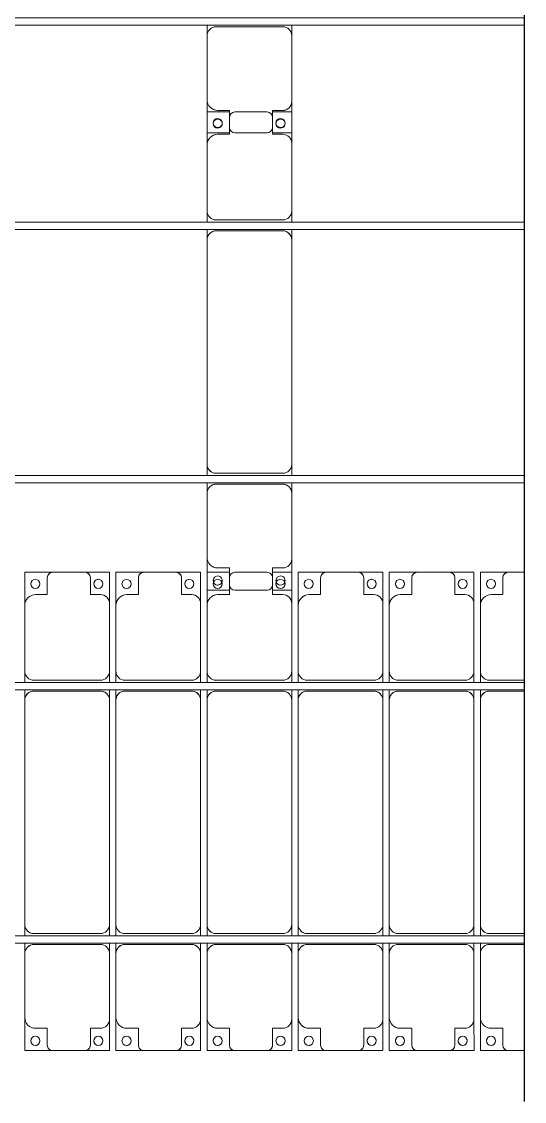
# Model space of a CAD drawing. Header units: millimetres. Extents: x -496478 to -186190, y -204059 to -87354.
# Drawn here: x -363991 to -361232, y -170997 to -165073 of the extents above; entities that cross this region are included whole.
import ezdxf

# ---------------------------------------------------------------- set-up
doc = ezdxf.new("R2010")
doc.units = ezdxf.units.MM
for name, color, linetype, lineweight in [('A-DETL-MBND', 5, 'Continuous', 9), ('A-GENM', 13, 'Continuous', 9), ('S-BEAM', 12, 'Continuous', 9)]:
    doc.layers.add(name, color=color, linetype=linetype, lineweight=lineweight)

# ---------------------------------------------------------------- blocks, each defined once
blk = doc.blocks.new('Dải phao đi lại kèm đỡ invester - DẢI PHAO ĐI LẠI-18893-BỐ TRÍ KHUNG KẾT CẤU BÈ PIN 01')
at = {"layer": 'A-DETL-MBND', "color": 8}
for p, q in [((74758.4, 1312.2), (74911.8, 1312.2)), ((74758.4, 1129.7), (74758.4, 1312.2)), ((74911.8, 1312.2), (74758.4, 1312.2)), ((75088.2, 1312.2), (74911.8, 1312.2)), ((75088.2, 1312.2), (75223.4, 1312.2)), ((75223.4, 1312.2), (75088.2, 1312.2)), ((75223.4, 1312.2), (75223.4, 1139.7)), ((75258.4, 1312.2), (75411.8, 1312.2)), ((75258.4, 1129.7), (75258.4, 1312.2)), ((75411.8, 1312.2), (75258.4, 1312.2)), ((75588.2, 1312.2), (75411.8, 1312.2)), ((75588.2, 1312.2), (75723.4, 1312.2)), ((75723.4, 1312.2), (75588.2, 1312.2)), ((75723.4, 1312.2), (75723.4, 1139.7)), ((75758.4, 1312.2), (75881.8, 1312.2)), ((75758.4, 1129.7), (75758.4, 1312.2)), ((76088.2, 1312.2), (75911.8, 1312.2)), ((76118.2, 1312.2), (76223.4, 1312.2)), ((76223.4, 1312.2), (76223.4, 1139.7)), ((76258.4, 1312.2), (76411.8, 1312.2)), ((76258.4, 1129.7), (76258.4, 1312.2)), ((76411.8, 1312.2), (76258.4, 1312.2)), ((76588.2, 1312.2), (76411.8, 1312.2)), ((76588.2, 1312.2), (76723.4, 1312.2)), ((76723.4, 1312.2), (76588.2, 1312.2)), ((76723.4, 1312.2), (76723.4, 1139.7)), ((76758.4, 1312.2), (76911.8, 1312.2)), ((76758.4, 1129.7), (76758.4, 1312.2)), ((76911.8, 1312.2), (76758.4, 1312.2)), ((77088.2, 1312.2), (76911.8, 1312.2)), ((77088.2, 1312.2), (77223.4, 1312.2)), ((77223.4, 1312.2), (77088.2, 1312.2)), ((77223.4, 1312.2), (77223.4, 1139.7)), ((77258.4, 1312.2), (77411.8, 1312.2)), ((77258.4, 1129.7), (77258.4, 1312.2)), ((77411.8, 1312.2), (77258.4, 1312.2)), ((77500, 1312.2), (77411.8, 1312.2)), ((74881.8, 1282.2), (74881.8, 1189.7)), ((75118.2, 1189.7), (75118.2, 1282.2)), ((75381.8, 1282.2), (75381.8, 1189.7)), ((75618.2, 1189.7), (75618.2, 1282.2)), ((75881.8, 1282.2), (75881.8, 1189.7)), ((76118.2, 1189.7), (76118.2, 1282.2)), ((76381.8, 1282.2), (76381.8, 1189.7)), ((76618.2, 1189.7), (76618.2, 1282.2)), ((76881.8, 1282.2), (76881.8, 1189.7)), ((77118.2, 1189.7), (77118.2, 1282.2)), ((77381.8, 1282.2), (77381.8, 1189.7)), ((74881.8, 1189.7), (74818.4, 1189.7)), ((75173.4, 1189.7), (75118.2, 1189.7)), ((75381.8, 1189.7), (75318.4, 1189.7)), ((75673.4, 1189.7), (75618.2, 1189.7)), ((75881.8, 1189.7), (75818.4, 1189.7)), ((76173.4, 1189.7), (76118.2, 1189.7)), ((76381.8, 1189.7), (76318.4, 1189.7)), ((76673.4, 1189.7), (76618.2, 1189.7)), ((76881.8, 1189.7), (76818.4, 1189.7)), ((77173.4, 1189.7), (77118.2, 1189.7)), ((77381.8, 1189.7), (77318.4, 1189.7)), ((74758.4, 1129.7), (74758.4, 769.7)), ((75223.4, 769.7), (75223.4, 1139.7)), ((75258.4, 1129.7), (75258.4, 769.7)), ((75723.4, 769.7), (75723.4, 1139.7)), ((75758.4, 1129.7), (75758.4, 769.7)), ((76223.4, 769.7), (76223.4, 1139.7)), ((76258.4, 1129.7), (76258.4, 769.7)), ((76723.4, 769.7), (76723.4, 1139.7)), ((76758.4, 1129.7), (76758.4, 769.7)), ((77223.4, 769.7), (77223.4, 1139.7)), ((77258.4, 1129.7), (77258.4, 769.7)), ((74758.4, 708), (74758.4, 769.7)), ((74808.4, 719.7), (75173.4, 719.7)), ((75223.4, 769.7), (75223.4, 708)), ((75258.4, 708), (75258.4, 769.7)), ((75308.4, 719.7), (75673.4, 719.7)), ((75723.4, 769.7), (75723.4, 708)), ((75758.4, 708), (75758.4, 769.7)), ((75808.4, 719.7), (76173.4, 719.7)), ((76223.4, 769.7), (76223.4, 708)), ((76258.4, 708), (76258.4, 769.7)), ((76308.4, 719.7), (76673.4, 719.7)), ((76723.4, 769.7), (76723.4, 708)), ((76758.4, 708), (76758.4, 769.7)), ((76808.4, 719.7), (77173.4, 719.7)), ((77223.4, 769.7), (77223.4, 708)), ((77258.4, 708), (77258.4, 769.7)), ((77308.4, 719.7), (77500, 719.7)), ((74758.4, 610.3), (74758.4, 668)), ((75173.4, 660.3), (74808.4, 660.3)), ((75223.4, 668), (75223.4, 610.3)), ((75258.4, 610.3), (75258.4, 668)), ((75673.4, 660.3), (75308.4, 660.3)), ((75723.4, 668), (75723.4, 610.3)), ((75758.4, 610.3), (75758.4, 668)), ((76173.4, 660.3), (75808.4, 660.3)), ((76223.4, 668), (76223.4, 610.3)), ((76258.4, 610.3), (76258.4, 668)), ((76673.4, 660.3), (76308.4, 660.3)), ((76723.4, 668), (76723.4, 610.3)), ((76758.4, 610.3), (76758.4, 668)), ((77173.4, 660.3), (76808.4, 660.3)), ((77223.4, 668), (77223.4, 610.3)), ((77258.4, 610.3), (77258.4, 668)), ((77500, 660.3), (77308.4, 660.3)), ((74758.4, 610.3), (74758.4, -620.3)), ((75223.4, -620.3), (75223.4, 610.3)), ((75258.4, 610.3), (75258.4, -620.3)), ((75723.4, -620.3), (75723.4, 610.3)), ((75758.4, 610.3), (75758.4, -620.3)), ((76223.4, -620.3), (76223.4, 610.3)), ((76258.4, 610.3), (76258.4, -620.3)), ((76723.4, -620.3), (76723.4, 610.3)), ((76758.4, 610.3), (76758.4, -620.3)), ((77223.4, -620.3), (77223.4, 610.3)), ((77258.4, 610.3), (77258.4, -620.3)), ((74758.4, -682), (74758.4, -620.3)), ((75223.4, -620.3), (75223.4, -682)), ((75258.4, -682), (75258.4, -620.3)), ((75723.4, -620.3), (75723.4, -682)), ((75758.4, -682), (75758.4, -620.3)), ((76223.4, -620.3), (76223.4, -682)), ((76258.4, -682), (76258.4, -620.3)), ((76723.4, -620.3), (76723.4, -682)), ((76758.4, -682), (76758.4, -620.3)), ((77223.4, -620.3), (77223.4, -682)), ((77258.4, -682), (77258.4, -620.3)), ((74808.4, -670.3), (75173.4, -670.3)), ((75308.4, -670.3), (75673.4, -670.3)), ((75808.4, -670.3), (76173.4, -670.3)), ((76308.4, -670.3), (76673.4, -670.3)), ((76808.4, -670.3), (77173.4, -670.3)), ((77308.4, -670.3), (77500, -670.3)), ((74758.4, -779.7), (74758.4, -722)), ((75173.4, -729.7), (74808.4, -729.7)), ((75223.4, -722), (75223.4, -779.7)), ((75258.4, -779.7), (75258.4, -722)), ((75673.4, -729.7), (75308.4, -729.7)), ((75723.4, -722), (75723.4, -779.7)), ((75758.4, -779.7), (75758.4, -722)), ((76173.4, -729.7), (75808.4, -729.7)), ((76223.4, -722), (76223.4, -779.7)), ((76258.4, -779.7), (76258.4, -722)), ((76673.4, -729.7), (76308.4, -729.7)), ((76723.4, -722), (76723.4, -779.7)), ((76758.4, -779.7), (76758.4, -722)), ((77173.4, -729.7), (76808.4, -729.7)), ((77223.4, -722), (77223.4, -779.7)), ((77258.4, -779.7), (77258.4, -722)), ((77500, -729.7), (77308.4, -729.7)), ((74758.4, -779.7), (74758.4, -1129.7)), ((75223.4, -1139.7), (75223.4, -779.7)), ((75258.4, -779.7), (75258.4, -1129.7)), ((75723.4, -1139.7), (75723.4, -779.7)), ((75758.4, -779.7), (75758.4, -1129.7)), ((76223.4, -1139.7), (76223.4, -779.7)), ((76258.4, -779.7), (76258.4, -1129.7)), ((76723.4, -1139.7), (76723.4, -779.7)), ((76758.4, -779.7), (76758.4, -1129.7)), ((77223.4, -1139.7), (77223.4, -779.7)), ((77258.4, -779.7), (77258.4, -1129.7)), ((74758.4, -1312.2), (74758.4, -1129.7)), ((75223.4, -1139.7), (75223.4, -1312.2)), ((75258.4, -1312.2), (75258.4, -1129.7)), ((75723.4, -1139.7), (75723.4, -1312.2)), ((75758.4, -1312.2), (75758.4, -1129.7)), ((76223.4, -1139.7), (76223.4, -1312.2)), ((76258.4, -1312.2), (76258.4, -1129.7)), ((76723.4, -1139.7), (76723.4, -1312.2)), ((76758.4, -1312.2), (76758.4, -1129.7)), ((77223.4, -1139.7), (77223.4, -1312.2)), ((77258.4, -1312.2), (77258.4, -1129.7)), ((74818.4, -1189.7), (74881.8, -1189.7)), ((74881.8, -1189.7), (74881.8, -1282.2)), ((75118.2, -1282.2), (75118.2, -1189.7)), ((75118.2, -1189.7), (75173.4, -1189.7)), ((75318.4, -1189.7), (75381.8, -1189.7)), ((75381.8, -1189.7), (75381.8, -1282.2)), ((75618.2, -1282.2), (75618.2, -1189.7)), ((75618.2, -1189.7), (75673.4, -1189.7)), ((75818.4, -1189.7), (75881.8, -1189.7)), ((75881.8, -1189.7), (75881.8, -1282.2)), ((76118.2, -1282.2), (76118.2, -1189.7)), ((76118.2, -1189.7), (76173.4, -1189.7)), ((76318.4, -1189.7), (76381.8, -1189.7)), ((76381.8, -1189.7), (76381.8, -1282.2)), ((76618.2, -1282.2), (76618.2, -1189.7)), ((76618.2, -1189.7), (76673.4, -1189.7)), ((76818.4, -1189.7), (76881.8, -1189.7)), ((76881.8, -1189.7), (76881.8, -1282.2)), ((77118.2, -1282.2), (77118.2, -1189.7)), ((77118.2, -1189.7), (77173.4, -1189.7)), ((77318.4, -1189.7), (77381.8, -1189.7)), ((77381.8, -1189.7), (77381.8, -1282.2)), ((74911.8, -1312.2), (74758.4, -1312.2)), ((74758.4, -1312.2), (74911.8, -1312.2)), ((74911.8, -1312.2), (75088.2, -1312.2)), ((75223.4, -1312.2), (75088.2, -1312.2)), ((75088.2, -1312.2), (75223.4, -1312.2)), ((75411.8, -1312.2), (75258.4, -1312.2)), ((75258.4, -1312.2), (75411.8, -1312.2)), ((75411.8, -1312.2), (75588.2, -1312.2)), ((75723.4, -1312.2), (75588.2, -1312.2)), ((75588.2, -1312.2), (75723.4, -1312.2)), ((75911.8, -1312.2), (75758.4, -1312.2)), ((75758.4, -1312.2), (75911.8, -1312.2)), ((75911.8, -1312.2), (76088.2, -1312.2)), ((76223.4, -1312.2), (76088.2, -1312.2)), ((76088.2, -1312.2), (76223.4, -1312.2)), ((76411.8, -1312.2), (76258.4, -1312.2)), ((76258.4, -1312.2), (76411.8, -1312.2)), ((76411.8, -1312.2), (76588.2, -1312.2)), ((76723.4, -1312.2), (76588.2, -1312.2)), ((76588.2, -1312.2), (76723.4, -1312.2)), ((76911.8, -1312.2), (76758.4, -1312.2)), ((76758.4, -1312.2), (76911.8, -1312.2)), ((76911.8, -1312.2), (77088.2, -1312.2)), ((77223.4, -1312.2), (77088.2, -1312.2)), ((77088.2, -1312.2), (77223.4, -1312.2)), ((77411.8, -1312.2), (77258.4, -1312.2)), ((77258.4, -1312.2), (77411.8, -1312.2)), ((77411.8, -1312.2), (77500, -1312.2))]:
    blk.add_line(p, q, dxfattribs=at)
for centre, radius, start, end in [((74911.8, 1282.2), 30, 90, 180), ((74911.8, 1282.2), 30, 90, 165), ((74911.8, 1282.2), 30, 90, 105), ((74911.8, 1282.2), 30, 90, 105), ((75088.2, 1282.2), 30, 0, 90), ((75088.2, 1282.2), 30, 75, 90), ((75088.2, 1282.2), 30, 15, 90), ((75088.2, 1282.2), 30, 75, 90), ((75411.8, 1282.2), 30, 90, 180), ((75411.8, 1282.2), 30, 90, 165), ((75411.8, 1282.2), 30, 90, 105), ((75411.8, 1282.2), 30, 90, 105), ((75588.2, 1282.2), 30, 0, 90), ((75588.2, 1282.2), 30, 75, 90), ((75588.2, 1282.2), 30, 15, 90), ((75588.2, 1282.2), 30, 75, 90), ((75911.8, 1282.2), 30, 90, 180), ((76088.2, 1282.2), 30, 360, 90), ((76411.8, 1282.2), 30, 90, 180), ((76411.8, 1282.2), 30, 90, 165), ((76411.8, 1282.2), 30, 90, 105), ((76411.8, 1282.2), 30, 90, 105), ((76588.2, 1282.2), 30, 0, 90), ((76588.2, 1282.2), 30, 75, 90), ((76588.2, 1282.2), 30, 15, 90), ((76588.2, 1282.2), 30, 75, 90), ((76911.8, 1282.2), 30, 90, 180), ((76911.8, 1282.2), 30, 90, 165), ((76911.8, 1282.2), 30, 90, 105), ((76911.8, 1282.2), 30, 90, 105), ((77088.2, 1282.2), 30, 0, 90), ((77088.2, 1282.2), 30, 75, 90), ((77088.2, 1282.2), 30, 15, 90), ((77088.2, 1282.2), 30, 75, 90), ((77411.8, 1282.2), 30, 90, 180), ((77411.8, 1282.2), 30, 90, 165), ((77411.8, 1282.2), 30, 90, 105), ((77411.8, 1282.2), 30, 90, 105), ((74816.8, 1248.6), 25, 90, 270), ((74816.8, 1248.6), 25, 270, 90), ((75161.8, 1248.6), 25, 90, 270), ((75161.8, 1248.6), 25, 150, 180), ((75161.8, 1248.6), 25, 120, 135), ((75161.8, 1248.6), 25, 90, 105), ((75161.8, 1248.6), 25, 270, 90), ((75316.8, 1248.6), 25, 90, 270), ((75316.8, 1248.6), 25, 270, 90), ((75661.8, 1248.6), 25, 90, 270), ((75661.8, 1248.6), 25, 150, 180), ((75661.8, 1248.6), 25, 120, 135), ((75661.8, 1248.6), 25, 90, 105), ((75661.8, 1248.6), 25, 270, 90), ((75816.8, 1248.6), 25, 90, 270), ((75816.8, 1248.6), 25, 270, 90), ((76161.8, 1248.6), 25, 90, 270), ((76161.8, 1248.6), 25, 150, 180), ((76161.8, 1248.6), 25, 120, 135), ((76161.8, 1248.6), 25, 90, 105), ((76161.8, 1248.6), 25, 270, 90), ((76316.8, 1248.6), 25, 90, 270), ((76316.8, 1248.6), 25, 270, 90), ((76661.8, 1248.6), 25, 90, 270), ((76661.8, 1248.6), 25, 150, 180), ((76661.8, 1248.6), 25, 120, 135), ((76661.8, 1248.6), 25, 90, 105), ((76661.8, 1248.6), 25, 270, 90), ((76816.8, 1248.6), 25, 90, 270), ((76816.8, 1248.6), 25, 270, 90), ((77161.8, 1248.6), 25, 90, 270), ((77161.8, 1248.6), 25, 150, 180), ((77161.8, 1248.6), 25, 120, 135), ((77161.8, 1248.6), 25, 90, 105), ((77161.8, 1248.6), 25, 270, 90), ((77316.8, 1248.6), 25, 90, 270), ((77316.8, 1248.6), 25, 270, 90), ((74818.4, 1129.7), 60, 90, 180), ((74818.4, 1129.7), 60, 90, 135), ((75173.4, 1139.7), 50, 360, 90), ((75173.4, 1139.7), 50, 45, 90), ((75318.4, 1129.7), 60, 90, 180), ((75318.4, 1129.7), 60, 90, 135), ((75673.4, 1139.7), 50, 0, 90), ((75673.4, 1139.7), 50, 45, 90), ((75818.4, 1129.7), 60, 90, 180), ((75818.4, 1129.7), 60, 91.95339, 135), ((76173.4, 1139.7), 50, 360, 90), ((76173.4, 1139.7), 50, 45, 90), ((76318.4, 1129.7), 60, 90, 180), ((76318.4, 1129.7), 60, 90, 135), ((76673.4, 1139.7), 50, 0, 90), ((76673.4, 1139.7), 50, 45, 90), ((76818.4, 1129.7), 60, 90, 180), ((76818.4, 1129.7), 60, 90, 135), ((77173.4, 1139.7), 50, 0, 90), ((77173.4, 1139.7), 50, 45, 90), ((77318.4, 1129.7), 60, 90, 180), ((77318.4, 1129.7), 60, 90, 135), ((74808.4, 769.7), 50, 180, 270), ((74808.4, 769.7), 50, 225, 270), ((75173.4, 769.7), 50, 270, 0), ((75173.4, 769.7), 50, 270, 315), ((75308.4, 769.7), 50, 180, 270), ((75308.4, 769.7), 50, 225, 270), ((75673.4, 769.7), 50, 270, 360), ((75673.4, 769.7), 50, 270, 315), ((75808.4, 769.7), 50, 180, 270), ((75808.4, 769.7), 50, 225, 270), ((76173.4, 769.7), 50, 270, 360), ((76173.4, 769.7), 50, 270, 315), ((76308.4, 769.7), 50, 180, 270), ((76308.4, 769.7), 50, 225, 270), ((76673.4, 769.7), 50, 270, 0), ((76673.4, 769.7), 50, 270, 315), ((76808.4, 769.7), 50, 180, 270), ((76808.4, 769.7), 50, 225, 270), ((77173.4, 769.7), 50, 270, 0), ((77173.4, 769.7), 50, 270, 315), ((77308.4, 769.7), 50, 180, 270), ((77308.4, 769.7), 50, 225, 270), ((74808.4, 610.3), 50, 90, 180), ((74808.4, 610.3), 50, 105, 180), ((75173.4, 610.3), 50, 0, 90), ((75173.4, 610.3), 50, 15, 90), ((75308.4, 610.3), 50, 90, 180), ((75308.4, 610.3), 50, 105, 180), ((75673.4, 610.3), 50, 360, 90), ((75673.4, 610.3), 50, 15, 90), ((75808.4, 610.3), 50, 90, 180), ((75808.4, 610.3), 50, 105, 180), ((76173.4, 610.3), 50, 0, 90), ((76173.4, 610.3), 50, 15, 90), ((76308.4, 610.3), 50, 90, 180), ((76308.4, 610.3), 50, 105, 180), ((76673.4, 610.3), 50, 0, 90), ((76673.4, 610.3), 50, 15, 90), ((76808.4, 610.3), 50, 90, 180), ((76808.4, 610.3), 50, 105, 180), ((77173.4, 610.3), 50, 0, 90), ((77173.4, 610.3), 50, 15, 90), ((77308.4, 610.3), 50, 90, 180), ((77308.4, 610.3), 50, 105, 180), ((74808.4, -620.3), 50, 180, 270), ((74808.4, -620.3), 50, 195, 270), ((75173.4, -620.3), 50, 270, 0), ((75173.4, -620.3), 50, 270, 0), ((75308.4, -620.3), 50, 180, 270), ((75308.4, -620.3), 50, 195, 270), ((75673.4, -620.3), 50, 270, 0), ((75673.4, -620.3), 50, 270, 0), ((75808.4, -620.3), 50, 180, 270), ((75808.4, -620.3), 50, 195, 270), ((76173.4, -620.3), 50, 270, 0), ((76173.4, -620.3), 50, 270, 0), ((76308.4, -620.3), 50, 180, 270), ((76308.4, -620.3), 50, 195, 270), ((76673.4, -620.3), 50, 270, 360), ((76673.4, -620.3), 50, 270, 360), ((76808.4, -620.3), 50, 180, 270), ((76808.4, -620.3), 50, 195, 270), ((77173.4, -620.3), 50, 270, 0), ((77173.4, -620.3), 50, 270, 0), ((77308.4, -620.3), 50, 180, 270), ((77308.4, -620.3), 50, 195, 270), ((74808.4, -779.7), 50, 90, 180), ((74808.4, -779.7), 50, 90, 135), ((75173.4, -779.7), 50, 360, 90), ((75173.4, -779.7), 50, 45, 90), ((75308.4, -779.7), 50, 90, 180), ((75308.4, -779.7), 50, 90, 135), ((75673.4, -779.7), 50, 0, 90), ((75673.4, -779.7), 50, 45, 90), ((75808.4, -779.7), 50, 90, 180), ((75808.4, -779.7), 50, 90, 135), ((76173.4, -779.7), 50, 360, 90), ((76173.4, -779.7), 50, 45, 90), ((76308.4, -779.7), 50, 90, 180), ((76308.4, -779.7), 50, 90, 135), ((76673.4, -779.7), 50, 360, 90), ((76673.4, -779.7), 50, 45, 90), ((76808.4, -779.7), 50, 90, 180), ((76808.4, -779.7), 50, 90, 135), ((77173.4, -779.7), 50, 0, 90), ((77173.4, -779.7), 50, 45, 90), ((77308.4, -779.7), 50, 90, 180), ((77308.4, -779.7), 50, 90, 135), ((74818.4, -1129.7), 60, 180, 270), ((74818.4, -1129.7), 60, 225, 270), ((75173.4, -1139.7), 50, 270, 0), ((75173.4, -1139.7), 50, 270, 315), ((75318.4, -1129.7), 60, 180, 270), ((75318.4, -1129.7), 60, 225, 270), ((75673.4, -1139.7), 50, 270, 0), ((75673.4, -1139.7), 50, 270, 315), ((75818.4, -1129.7), 60, 180, 270), ((75818.4, -1129.7), 60, 225, 268.01618), ((76173.4, -1139.7), 50, 270, 0), ((76173.4, -1139.7), 50, 270, 315), ((76318.4, -1129.7), 60, 180, 270), ((76318.4, -1129.7), 60, 225, 270), ((76673.4, -1139.7), 50, 270, 0), ((76673.4, -1139.7), 50, 270, 315), ((76818.4, -1129.7), 60, 180, 270), ((76818.4, -1129.7), 60, 225, 270), ((77173.4, -1139.7), 50, 270, 0), ((77173.4, -1139.7), 50, 270, 315), ((77318.4, -1129.7), 60, 180, 270), ((77318.4, -1129.7), 60, 225, 270), ((74816.8, -1258.6), 25, 90, 270), ((74816.8, -1258.6), 25, 270, 90), ((75161.8, -1258.6), 25, 90, 270), ((75161.8, -1258.6), 25, 270, 90), ((75316.8, -1258.6), 25, 90, 270), ((75316.8, -1258.6), 25, 270, 90), ((75661.8, -1258.6), 25, 90, 270), ((75661.8, -1258.6), 25, 270, 90), ((75816.8, -1258.6), 25, 90, 270), ((75816.8, -1258.6), 25, 270, 90), ((76161.8, -1258.6), 25, 90, 270), ((76161.8, -1258.6), 25, 270, 90), ((76316.8, -1258.6), 25, 90, 270), ((76316.8, -1258.6), 25, 270, 90), ((76661.8, -1258.6), 25, 90, 270), ((76661.8, -1258.6), 25, 270, 90), ((76816.8, -1258.6), 25, 90, 270), ((76816.8, -1258.6), 25, 270, 90), ((77161.8, -1258.6), 25, 90, 270), ((77161.8, -1258.6), 25, 270, 90), ((77316.8, -1258.6), 25, 90, 270), ((77316.8, -1258.6), 25, 270, 90), ((74816.8, -1258.6), 25, 165, 180), ((74816.8, -1258.6), 25, 270, 285), ((74911.8, -1282.2), 30, 180, 270), ((74911.8, -1282.2), 30, 195, 270), ((75088.2, -1282.2), 30, 270, 360), ((75088.2, -1282.2), 30, 270, 345), ((75088.2, -1282.2), 30, 315, 330), ((75088.2, -1282.2), 30, 315, 330), ((75161.8, -1258.6), 25, 165, 270), ((75161.8, -1258.6), 25, 360, 15), ((75316.8, -1258.6), 25, 165, 180), ((75316.8, -1258.6), 25, 270, 285), ((75411.8, -1282.2), 30, 180, 270), ((75411.8, -1282.2), 30, 195, 270), ((75588.2, -1282.2), 30, 270, 360), ((75588.2, -1282.2), 30, 270, 345), ((75588.2, -1282.2), 30, 315, 330), ((75588.2, -1282.2), 30, 315, 330), ((75661.8, -1258.6), 25, 165, 270), ((75661.8, -1258.6), 25, 360, 15), ((75816.8, -1258.6), 25, 165, 180), ((75816.8, -1258.6), 25, 270, 285), ((75911.8, -1282.2), 30, 180, 270), ((75911.8, -1282.2), 30, 195, 270), ((76088.2, -1282.2), 30, 270, 0), ((76088.2, -1282.2), 30, 270, 345), ((76088.2, -1282.2), 30, 315, 330), ((76088.2, -1282.2), 30, 315, 330), ((76161.8, -1258.6), 25, 165, 270), ((76161.8, -1258.6), 25, 360, 15), ((76316.8, -1258.6), 25, 165, 180), ((76316.8, -1258.6), 25, 270, 285), ((76411.8, -1282.2), 30, 180, 270), ((76411.8, -1282.2), 30, 195, 270), ((76588.2, -1282.2), 30, 270, 360), ((76588.2, -1282.2), 30, 270, 345), ((76588.2, -1282.2), 30, 315, 330), ((76588.2, -1282.2), 30, 315, 330), ((76661.8, -1258.6), 25, 165, 270), ((76661.8, -1258.6), 25, 360, 15), ((76816.8, -1258.6), 25, 165, 180), ((76816.8, -1258.6), 25, 270, 285), ((76911.8, -1282.2), 30, 180, 270), ((76911.8, -1282.2), 30, 195, 270), ((77088.2, -1282.2), 30, 270, 360), ((77088.2, -1282.2), 30, 270, 345), ((77088.2, -1282.2), 30, 315, 330), ((77088.2, -1282.2), 30, 315, 330), ((77161.8, -1258.6), 25, 165, 270), ((77161.8, -1258.6), 25, 0, 15), ((77316.8, -1258.6), 25, 165, 180), ((77316.8, -1258.6), 25, 270, 285), ((77411.8, -1282.2), 30, 180, 270), ((77411.8, -1282.2), 30, 195, 270), ((74911.8, -1282.2), 30, 255, 270), ((74911.8, -1282.2), 30, 255, 270), ((75088.2, -1282.2), 30, 270, 285), ((75088.2, -1282.2), 30, 270, 285), ((75411.8, -1282.2), 30, 255, 270), ((75411.8, -1282.2), 30, 255, 270), ((75588.2, -1282.2), 30, 270, 285), ((75588.2, -1282.2), 30, 270, 285), ((75911.8, -1282.2), 30, 255, 270), ((75911.8, -1282.2), 30, 255, 270), ((76088.2, -1282.2), 30, 270, 285), ((76088.2, -1282.2), 30, 270, 285), ((76411.8, -1282.2), 30, 255, 270), ((76411.8, -1282.2), 30, 255, 270), ((76588.2, -1282.2), 30, 270, 285), ((76588.2, -1282.2), 30, 270, 285), ((76911.8, -1282.2), 30, 255, 270), ((76911.8, -1282.2), 30, 255, 270), ((77088.2, -1282.2), 30, 270, 285), ((77088.2, -1282.2), 30, 270, 285), ((77411.8, -1282.2), 30, 255, 270), ((77411.8, -1282.2), 30, 255, 270)]:
    blk.add_arc(centre, radius, start, end, dxfattribs=at)
blk = doc.blocks.new('Dai phao do pin - DẢI PHAO ĐỠ PIN-V39-BỐ TRÍ KHUNG KẾT CẤU BÈ PIN 01')
at = {"layer": 'A-DETL-MBND', "color": 8}
for p, q in [((-1312.2, 241.6), (-1129.7, 241.6)), ((-1312.2, 118.2), (-1312.2, 241.6)), ((-779.7, 241.6), (-1129.7, 241.6)), ((-779.7, 241.6), (-722, 241.6)), ((-682, 241.6), (-620.3, 241.6)), ((610.3, 241.6), (-620.3, 241.6)), ((610.3, 241.6), (668, 241.6)), ((708, 241.6), (769.7, 241.6)), ((1129.7, 241.6), (769.7, 241.6)), ((1129.7, 241.6), (1312.2, 241.6)), ((1197.8, 241.6), (1380.3, 241.6)), ((1197.8, 118.2), (1197.8, 241.6)), ((1312.2, 241.6), (1312.2, 118.2)), ((1730.3, 241.6), (1380.3, 241.6)), ((1730.3, 241.6), (1788, 241.6)), ((-1189.7, 181.6), (-1189.7, 118.2)), ((-729.7, -173.4), (-729.7, 191.6)), ((-670.3, 191.6), (-670.3, -173.4)), ((660.3, -173.4), (660.3, 191.6)), ((719.7, 191.6), (719.7, -173.4)), ((1189.7, 118.2), (1189.7, 181.6)), ((1320.3, 181.6), (1320.3, 118.2)), ((1780.3, -173.4), (1780.3, 191.6)), ((-1312.2, 88.2), (-1312.2, -88.2)), ((-1189.7, 118.2), (-1282.2, 118.2)), ((1282.2, 118.2), (1189.7, 118.2)), ((1197.8, 88.2), (1197.8, -88.2)), ((1320.3, 118.2), (1227.8, 118.2)), ((1312.2, -88.2), (1312.2, 88.2)), ((-1312.2, -223.4), (-1312.2, -118.2)), ((-1282.2, -118.2), (-1189.7, -118.2)), ((-1189.7, -118.2), (-1189.7, -173.4)), ((1189.7, -173.4), (1189.7, -118.2)), ((1189.7, -118.2), (1282.2, -118.2)), ((1197.8, -223.4), (1197.8, -118.2)), ((1227.8, -118.2), (1320.3, -118.2)), ((1312.2, -118.2), (1312.2, -223.4)), ((1320.3, -118.2), (1320.3, -173.4)), ((-1139.7, -223.4), (-1312.2, -223.4)), ((-1139.7, -223.4), (-779.7, -223.4)), ((-722, -223.4), (-779.7, -223.4)), ((-620.3, -223.4), (-682, -223.4)), ((-620.3, -223.4), (610.3, -223.4)), ((668, -223.4), (610.3, -223.4)), ((769.7, -223.4), (708, -223.4)), ((769.7, -223.4), (1139.7, -223.4)), ((1312.2, -223.4), (1139.7, -223.4)), ((1370.3, -223.4), (1197.8, -223.4)), ((1370.3, -223.4), (1730.3, -223.4)), ((1788, -223.4), (1730.3, -223.4))]:
    blk.add_line(p, q, dxfattribs=at)
for centre, radius, start, end in [((-1129.7, 181.6), 60, 90, 180), ((-779.7, 191.6), 50, 360, 90), ((-620.3, 191.6), 50, 90, 180), ((-620.3, 191.6), 50, 105, 180), ((610.3, 191.6), 50, 360, 90), ((610.3, 191.6), 50, 15, 90), ((769.7, 191.6), 50, 90, 180), ((1129.7, 181.6), 60, 360, 90), ((1380.3, 181.6), 60, 90, 180), ((1730.3, 191.6), 50, 360, 90), ((-1258.6, 183.2), 25, 0, 180), ((-1258.6, 183.2), 25, 180, 0), ((-1258.6, 183.2), 25, 180, 195), ((-1129.7, 181.6), 60, 135, 178.04848), ((-779.7, 191.6), 50, 360, 45), ((769.7, 191.6), 50, 135, 180), ((1129.7, 181.6), 60, 1.9211, 45), ((1248.6, 183.2), 25, 0, 180), ((1248.6, 183.2), 25, 180, 0), ((1251.4, 183.2), 25, 0, 180), ((1251.4, 183.2), 25, 180, 0), ((1251.4, 183.2), 25, 180, 195), ((1380.3, 181.6), 60, 135, 178.08058), ((1730.3, 191.6), 50, 360, 45), ((-1282.2, 88.2), 30, 90, 180), ((1227.8, 88.2), 30, 90, 180), ((1282.2, 88.2), 30, 360, 90), ((-1282.2, -88.2), 30, 180, 270), ((1227.8, -88.2), 30, 180, 270), ((1282.2, -88.2), 30, 270, 360), ((-1258.6, -161.8), 25, 0, 180), ((-1258.6, -161.8), 25, 105, 180), ((-1258.6, -161.8), 25, 180, 0), ((-1139.7, -173.4), 50, 180, 270), ((-1139.7, -173.4), 50, 180, 225), ((-779.7, -173.4), 50, 270, 360), ((-779.7, -173.4), 50, 315, 360), ((-620.3, -173.4), 50, 180, 270), ((-620.3, -173.4), 50, 180, 270), ((610.3, -173.4), 50, 270, 360), ((610.3, -173.4), 50, 285, 360), ((769.7, -173.4), 50, 180, 270), ((769.7, -173.4), 50, 180, 225), ((1139.7, -173.4), 50, 270, 360), ((1139.7, -173.4), 50, 315, 360), ((1248.6, -161.8), 25, 0, 180), ((1248.6, -161.8), 25, 180, 0), ((1251.4, -161.8), 25, 0, 180), ((1251.4, -161.8), 25, 120, 180), ((1251.4, -161.8), 25, 180, 0), ((1251.4, -161.8), 25, 75, 105), ((1248.6, -161.8), 25, 75, 90), ((1248.6, -161.8), 25, 30, 45), ((1248.6, -161.8), 25, 360, 15), ((1370.3, -173.4), 50, 180, 270), ((1370.3, -173.4), 50, 180, 225), ((1730.3, -173.4), 50, 270, 360), ((1730.3, -173.4), 50, 315, 360)]:
    blk.add_arc(centre, radius, start, end, dxfattribs=at)
blk = doc.blocks.new('Dầm C52 - Dầm C52-V86-BỐ TRÍ KHUNG KẾT CẤU BÈ PIN 01')
at = {"layer": 'S-BEAM', "color": 1}
for p, q in [((-28610.9, 20), (-22650.9, 20)), ((-22650.9, -20), (-28610.9, -20))]:
    blk.add_line(p, q, dxfattribs=at)
blk = doc.blocks.new('Dầm C52 - Hộp 40x60-24147-BỐ TRÍ KHUNG KẾT CẤU BÈ PIN 01')
at = {"layer": 'S-BEAM', "color": 3, "lineweight": 25}
blk.add_line((-37857.1, 20), (37857.1, 20), dxfattribs=at)
blk = doc.blocks.new('HOBANMONG_BEPIN 1_rvt-1-BỐ TRÍ KHUNG KẾT CẤU BÈ PIN 01')
at = {"layer": 'A-GENM', "lineweight": 9}
for name, p, rotation in [('Dai phao do pin - DẢI PHAO ĐỠ PIN-V39-BỐ TRÍ KHUNG KẾT CẤU BÈ PIN 01', (-362731.7, -166880.7), 90.00075860989342), ('Dải phao đi lại kèm đỡ invester - DẢI PHAO ĐI LẠI-18893-BỐ TRÍ KHUNG KẾT CẤU BÈ PIN 01', (-438731.7, -169407.1), 0.0007586099545854)]:
    blk.add_blockref(name, p, dxfattribs=dict(at, rotation=rotation))
at = {"layer": 'S-BEAM', "lineweight": 9}
for name, p, rotation in [('Dầm C52 - Hộp 40x60-24147-BỐ TRÍ KHUNG KẾT CẤU BÈ PIN 01', (-361212.2, -133139.9), 90.00075860989166), ('Dầm C52 - Dầm C52-V86-BỐ TRÍ KHUNG KẾT CẤU BÈ PIN 01', (-389842.6, -165073), 180.0007586094741), ('Dầm C52 - Dầm C52-V86-BỐ TRÍ KHUNG KẾT CẤU BÈ PIN 01', (-389842.6, -166193), 180.0007586094741), ('Dầm C52 - Dầm C52-V86-BỐ TRÍ KHUNG KẾT CẤU BÈ PIN 01', (-389842.6, -167583), 180.0007586094741), ('Dầm C52 - Dầm C52-V86-BỐ TRÍ KHUNG KẾT CẤU BÈ PIN 01', (-389842.6, -168718.4), 180.0007586094741), ('Dầm C52 - Dầm C52-V86-BỐ TRÍ KHUNG KẾT CẤU BÈ PIN 01', (-389842.5, -170108.4), 180.0007586094741)]:
    blk.add_blockref(name, p, dxfattribs=dict(at, rotation=rotation))

msp = doc.modelspace()

# ---------------------------------------------------------------- block references
at = {"lineweight": 5}
msp.add_blockref('HOBANMONG_BEPIN 1_rvt-1-BỐ TRÍ KHUNG KẾT CẤU BÈ PIN 01', (0, 0), dxfattribs=at)

doc.saveas('drawing.dxf')
